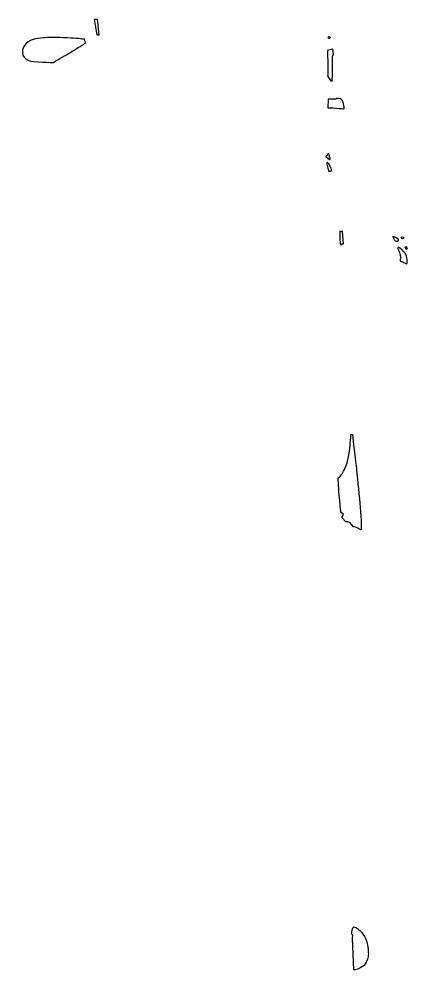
# Model space of a CAD drawing. Header units: centimetres. Extents: x -4.5 to 4.5, y -10 to 10.1.
# Drawn here: x -3.14 to 3.71, y -8.65 to 8.12 of the extents above; entities that cross this region are included whole.
import ezdxf

# ---------------------------------------------------------------- set-up
doc = ezdxf.new("R2010")
doc.units = ezdxf.units.CM
doc.header["$MEASUREMENT"] = 0
doc.layers.add('Camada 1', color=7, linetype='Continuous')

msp = doc.modelspace()

# ---------------------------------------------------------------- linework, layer by layer
at = {"layer": 'Camada 1', "color": 7}
for points, knots in [([(-1.76457, 8.12451), (-1.76457, 8.12451), (-1.8123, 8.12451), (-1.8123, 8.12451), (-1.8123, 8.12451), (-1.8123, 8.12451), (-1.76754, 7.83841), (-1.76754, 7.83841), (-1.76754, 7.83841), (-1.76754, 7.83841), (-1.73774, 7.83841), (-1.73774, 7.83841), (-1.73774, 7.83841), (-1.73774, 7.83841), (-1.76457, 8.12451), (-1.76457, 8.12451)], [0, 0, 0, 0, 0.2, 0.2, 0.2, 0.2, 0.4, 0.4, 0.4, 0.4, 0.6, 0.6, 0.6, 0.6, 1, 1, 1, 1]), ([(-1.99129, 7.76687), (-1.99129, 7.76687), (-1.97338, 7.70136), (-1.97338, 7.70136), (-1.97338, 7.70136), (-1.97338, 7.70136), (-2.07165, 7.63611), (-2.17404, 7.57431), (-2.17404, 7.57431), (-2.21502, 7.54954), (-2.2618, 7.52044), (-2.30437, 7.49557), (-2.30437, 7.49557), (-2.35059, 7.46832), (-2.41624, 7.43056), (-2.45444, 7.40836), (-2.45444, 7.40836), (-2.52064, 7.37021), (-2.53128, 7.35864), (-2.53128, 7.35864), (-2.53128, 7.35864), (-2.53128, 7.35864), (-2.91905, 7.36459), (-2.9698, 7.39137), (-2.9698, 7.39137), (-2.99348, 7.40394), (-3.14302, 7.46471), (-3.0591, 7.63854), (-3.0591, 7.63854), (-2.98772, 7.78644), (-2.763, 7.78737), (-2.68339, 7.79367), (-2.68339, 7.79367), (-2.60288, 7.80021), (-2.39124, 7.79774), (-2.23275, 7.78867), (-2.23275, 7.78867), (-2.09739, 7.7811), (-1.99129, 7.76687), (-1.99129, 7.76687)], [0, 0, 0, 0, 0.09090909, 0.09090909, 0.09090909, 0.09090909, 0.18181818, 0.18181818, 0.18181818, 0.18181818, 0.27272727, 0.27272727, 0.27272727, 0.27272727, 0.36363636, 0.36363636, 0.36363636, 0.36363636, 0.45454545, 0.45454545, 0.45454545, 0.45454545, 0.54545455, 0.54545455, 0.54545455, 0.54545455, 0.63636364, 0.63636364, 0.63636364, 0.63636364, 0.72727273, 0.72727273, 0.72727273, 0.72727273, 0.81818182, 0.81818182, 0.81818182, 0.81818182, 1, 1, 1, 1]), ([(2.31057, 7.78478), (2.32549, 7.76988), (2.34938, 7.78478), (2.33449, 7.80859), (2.33449, 7.80859), (2.31956, 7.83249), (2.29564, 7.79968), (2.31057, 7.78478)], [0, 0, 0, 0, 0.33333333, 0.33333333, 0.33333333, 0.33333333, 1, 1, 1, 1]), ([(2.29268, 7.57026), (2.29268, 7.57026), (2.38513, 7.59407), (2.38513, 7.59407), (2.38513, 7.59407), (2.38513, 7.59407), (2.40008, 7.49572), (2.40008, 7.49572), (2.40008, 7.49572), (2.40008, 7.49572), (2.38217, 7.49572), (2.38217, 7.46892), (2.38217, 7.46892), (2.38217, 7.46892), (2.38217, 7.14705), (2.38217, 7.14705), (2.38217, 7.14705), (2.38217, 7.1113), (2.37323, 7.03084), (2.37323, 7.03084), (2.37323, 7.03084), (2.37323, 7.03084), (2.35233, 7.0338), (2.35233, 7.0338), (2.35233, 7.0338), (2.35233, 7.0338), (2.2956, 7.11421), (2.2956, 7.11421), (2.2956, 7.11421), (2.2956, 7.11421), (2.29825, 7.22489), (2.29769, 7.31394), (2.29769, 7.31394), (2.29673, 7.44471), (2.29268, 7.57026), (2.29268, 7.57026)], [0, 0, 0, 0, 0.1, 0.1, 0.1, 0.1, 0.2, 0.2, 0.2, 0.2, 0.3, 0.3, 0.3, 0.3, 0.4, 0.4, 0.4, 0.4, 0.5, 0.5, 0.5, 0.5, 0.6, 0.6, 0.6, 0.6, 0.7, 0.7, 0.7, 0.7, 0.8, 0.8, 0.8, 0.8, 1, 1, 1, 1]), ([(2.42415, 6.70907), (2.42415, 6.70907), (2.47349, 6.7368), (2.51945, 6.71706), (2.51945, 6.71706), (2.55501, 6.70166), (2.56316, 6.67351), (2.57512, 6.62975), (2.57512, 6.62975), (2.58708, 6.58593), (2.58906, 6.54027), (2.58906, 6.54027), (2.58906, 6.54027), (2.58906, 6.54027), (2.51172, 6.54815), (2.4478, 6.55249), (2.4478, 6.55249), (2.36821, 6.55783), (2.29863, 6.56006), (2.29863, 6.56006), (2.29863, 6.56006), (2.29863, 6.56006), (2.3027, 6.71111), (2.3027, 6.71111), (2.3027, 6.71111), (2.3027, 6.71111), (2.3376, 6.70883), (2.3621, 6.70846), (2.3621, 6.70846), (2.39806, 6.70795), (2.42415, 6.70907), (2.42415, 6.70907)], [0, 0, 0, 0, 0.11111111, 0.11111111, 0.11111111, 0.11111111, 0.22222222, 0.22222222, 0.22222222, 0.22222222, 0.33333333, 0.33333333, 0.33333333, 0.33333333, 0.44444444, 0.44444444, 0.44444444, 0.44444444, 0.55555556, 0.55555556, 0.55555556, 0.55555556, 0.66666667, 0.66666667, 0.66666667, 0.66666667, 0.77777778, 0.77777778, 0.77777778, 0.77777778, 1, 1, 1, 1]), ([(2.29268, 5.72378), (2.29268, 5.72378), (2.29062, 5.74955), (2.30448, 5.74955), (2.30448, 5.74955), (2.31861, 5.74955), (2.33261, 5.73577), (2.33049, 5.71582), (2.33049, 5.71582), (2.32848, 5.69584), (2.32655, 5.68396), (2.33851, 5.66814), (2.33851, 5.66814), (2.35039, 5.65229), (2.33449, 5.63634), (2.31261, 5.65623), (2.31261, 5.65623), (2.29584, 5.67134), (2.27869, 5.68213), (2.26493, 5.69404), (2.26493, 5.69404), (2.25109, 5.70587), (2.29268, 5.72378), (2.29268, 5.72378)], [0, 0, 0, 0, 0.14285714, 0.14285714, 0.14285714, 0.14285714, 0.28571429, 0.28571429, 0.28571429, 0.28571429, 0.42857143, 0.42857143, 0.42857143, 0.42857143, 0.57142857, 0.57142857, 0.57142857, 0.57142857, 0.71428571, 0.71428571, 0.71428571, 0.71428571, 1, 1, 1, 1]), ([(2.32644, 5.55307), (2.34038, 5.53309), (2.33451, 5.5191), (2.3484, 5.50719), (2.3484, 5.50719), (2.3624, 5.49528), (2.37637, 5.44567), (2.35041, 5.44372), (2.35041, 5.44372), (2.32456, 5.4416), (2.31067, 5.42774), (2.30871, 5.4575), (2.30871, 5.4575), (2.30659, 5.48732), (2.29866, 5.50314), (2.28873, 5.54095), (2.28873, 5.54095), (2.27894, 5.57876), (2.27666, 5.5945), (2.28669, 5.59662), (2.28669, 5.59662), (2.29673, 5.59872), (2.31242, 5.57292), (2.32644, 5.55307)], [0, 0, 0, 0, 0.14285714, 0.14285714, 0.14285714, 0.14285714, 0.28571429, 0.28571429, 0.28571429, 0.28571429, 0.42857143, 0.42857143, 0.42857143, 0.42857143, 0.57142857, 0.57142857, 0.57142857, 0.57142857, 0.71428571, 0.71428571, 0.71428571, 0.71428571, 1, 1, 1, 1]), ([(2.51051, 4.37578), (2.51051, 4.37578), (2.55523, 4.37578), (2.55523, 4.37578), (2.55523, 4.37578), (2.55523, 4.37578), (2.57309, 4.16126), (2.57309, 4.16126), (2.57309, 4.16126), (2.57309, 4.16126), (2.54319, 4.15822), (2.54319, 4.15822), (2.54319, 4.15822), (2.54319, 4.15822), (2.54028, 4.14036), (2.52533, 4.1374), (2.52533, 4.1374), (2.51051, 4.13441), (2.51051, 4.37578), (2.51051, 4.37578)], [0, 0, 0, 0, 0.16666667, 0.16666667, 0.16666667, 0.16666667, 0.33333333, 0.33333333, 0.33333333, 0.33333333, 0.5, 0.5, 0.5, 0.5, 0.66666667, 0.66666667, 0.66666667, 0.66666667, 1, 1, 1, 1]), ([(3.44827, 4.29326), (3.44827, 4.29326), (3.46602, 4.24574), (3.47997, 4.21986), (3.47997, 4.21986), (3.49389, 4.19398), (3.51574, 4.19398), (3.52982, 4.20801), (3.52982, 4.20801), (3.54382, 4.22195), (3.54749, 4.24561), (3.52175, 4.25952), (3.52175, 4.25952), (3.50815, 4.26701), (3.4981, 4.27592), (3.48235, 4.28288), (3.48235, 4.28288), (3.46873, 4.28895), (3.44827, 4.29326), (3.44827, 4.29326)], [0, 0, 0, 0, 0.16666667, 0.16666667, 0.16666667, 0.16666667, 0.33333333, 0.33333333, 0.33333333, 0.33333333, 0.5, 0.5, 0.5, 0.5, 0.66666667, 0.66666667, 0.66666667, 0.66666667, 1, 1, 1, 1]), ([(3.61724, 4.24765), (3.64706, 4.24466), (3.64111, 4.28639), (3.61428, 4.28342), (3.61428, 4.28342), (3.58745, 4.28045), (3.58742, 4.25061), (3.61724, 4.24765)], [0, 0, 0, 0, 0.33333333, 0.33333333, 0.33333333, 0.33333333, 1, 1, 1, 1]), ([(3.56956, 3.98354), (3.56149, 4.01151), (3.54382, 4.04312), (3.53186, 4.07474), (3.53186, 4.07474), (3.51982, 4.10644), (3.54178, 4.10064), (3.56768, 4.08485), (3.56768, 4.08485), (3.58284, 4.07556), (3.6293, 4.0381), (3.65954, 3.9968), (3.65954, 3.9968), (3.67168, 3.98021), (3.69687, 3.92174), (3.69687, 3.87607), (3.69687, 3.87607), (3.69687, 3.83043), (3.70878, 3.7949), (3.67295, 3.81072), (3.67295, 3.81072), (3.63713, 3.82654), (3.62895, 3.84234), (3.60326, 3.84443), (3.60326, 3.84443), (3.58945, 3.84549), (3.56767, 3.86247), (3.57357, 3.88221), (3.57357, 3.88221), (3.57677, 3.89248), (3.58161, 3.90364), (3.58063, 3.92354), (3.58063, 3.92354), (3.57977, 3.94237), (3.57342, 3.96994), (3.56956, 3.98354)], [0, 0, 0, 0, 0.1, 0.1, 0.1, 0.1, 0.2, 0.2, 0.2, 0.2, 0.3, 0.3, 0.3, 0.3, 0.4, 0.4, 0.4, 0.4, 0.5, 0.5, 0.5, 0.5, 0.6, 0.6, 0.6, 0.6, 0.7, 0.7, 0.7, 0.7, 0.8, 0.8, 0.8, 0.8, 1, 1, 1, 1]), ([(3.67508, 4.11467), (3.67508, 4.11467), (3.65709, 4.10253), (3.66317, 4.0867), (3.66317, 4.0867), (3.66907, 4.07088), (3.67926, 4.06175), (3.6869, 4.06283), (3.6869, 4.06283), (3.71085, 4.06678), (3.67508, 4.11467), (3.67508, 4.11467)], [0, 0, 0, 0, 0.25, 0.25, 0.25, 0.25, 0.5, 0.5, 0.5, 0.5, 1, 1, 1, 1]), ([(2.73125, 0.7969), (2.73125, 0.7969), (2.7044, 0.7969), (2.7044, 0.7969), (2.7044, 0.7969), (2.7044, 0.7969), (2.69739, 0.51438), (2.63669, 0.29755), (2.63669, 0.29755), (2.61341, 0.21492), (2.57086, 0.13314), (2.53617, 0.0857), (2.53617, 0.0857), (2.50537, 0.04355), (2.48061, 0.03109), (2.48061, 0.03109), (2.48061, 0.03109), (2.48061, 0.03109), (2.48664, -0.11517), (2.49847, -0.26411), (2.49847, -0.26411), (2.51048, -0.41304), (2.52829, -0.57087), (2.52829, -0.57087), (2.52829, -0.57087), (2.52829, -0.57087), (2.57306, -0.61556), (2.57306, -0.61556), (2.57306, -0.61556), (2.57306, -0.61556), (2.5462, -0.66924), (2.5462, -0.66924), (2.5462, -0.66924), (2.5462, -0.66924), (2.61483, -0.74068), (2.61483, -0.74068), (2.61483, -0.74068), (2.61483, -0.74068), (2.67441, -0.7437), (2.68942, -0.76156), (2.68942, -0.76156), (2.68942, -0.76156), (2.74906, -0.83313), (2.74906, -0.83313), (2.74906, -0.83313), (2.74906, -0.83313), (2.80581, -0.83601), (2.82658, -0.85401), (2.82658, -0.85401), (2.84746, -0.87182), (2.88937, -0.88669), (2.88937, -0.88669), (2.88937, -0.88669), (2.88937, -0.88669), (2.88821, -0.71662), (2.86873, -0.48458), (2.86873, -0.48458), (2.85426, -0.30879), (2.82103, -0.02008), (2.80243, 0.17974), (2.80243, 0.17974), (2.78306, 0.38495), (2.76401, 0.5019), (2.75094, 0.61739), (2.75094, 0.61739), (2.75094, 0.61739), (2.73125, 0.7969), (2.73125, 0.7969)], [0, 0, 0, 0, 0.05555556, 0.05555556, 0.05555556, 0.05555556, 0.11111111, 0.11111111, 0.11111111, 0.11111111, 0.16666667, 0.16666667, 0.16666667, 0.16666667, 0.22222222, 0.22222222, 0.22222222, 0.22222222, 0.27777778, 0.27777778, 0.27777778, 0.27777778, 0.33333333, 0.33333333, 0.33333333, 0.33333333, 0.38888889, 0.38888889, 0.38888889, 0.38888889, 0.44444444, 0.44444444, 0.44444444, 0.44444444, 0.5, 0.5, 0.5, 0.5, 0.55555556, 0.55555556, 0.55555556, 0.55555556, 0.61111111, 0.61111111, 0.61111111, 0.61111111, 0.66666667, 0.66666667, 0.66666667, 0.66666667, 0.72222222, 0.72222222, 0.72222222, 0.72222222, 0.77777778, 0.77777778, 0.77777778, 0.77777778, 0.83333333, 0.83333333, 0.83333333, 0.83333333, 0.88888889, 0.88888889, 0.88888889, 0.88888889, 1, 1, 1, 1]), ([(2.73125, -8.09212), (2.73125, -8.09212), (2.75805, -8.64645), (2.75805, -8.64645), (2.75805, -8.64645), (2.75805, -8.64645), (2.87576, -8.63105), (2.93627, -8.56498), (2.93627, -8.56498), (2.99654, -8.49984), (3.01162, -8.39316), (3.01162, -8.39316), (3.01162, -8.39316), (3.01162, -8.39316), (3.01432, -8.34731), (3.01069, -8.295), (3.01069, -8.295), (3.00934, -8.27539), (3.00463, -8.25227), (3.00241, -8.23407), (3.00241, -8.23407), (2.9936, -8.16478), (2.97696, -8.1199), (2.96973, -8.10273), (2.96973, -8.10273), (2.94078, -8.03481), (2.89083, -7.97877), (2.86842, -7.958), (2.86842, -7.958), (2.82664, -7.91929), (2.80587, -7.89839), (2.7909, -7.89839), (2.7909, -7.89839), (2.77598, -7.89839), (2.76103, -7.88352), (2.76103, -7.88352), (2.76103, -7.88352), (2.76103, -7.88352), (2.74613, -7.89249), (2.74026, -7.9044), (2.74026, -7.9044), (2.7342, -7.91631), (2.72227, -7.97594), (2.72227, -7.99383), (2.72227, -7.99383), (2.72227, -8.01169), (2.72518, -8.0236), (2.72518, -8.0236), (2.72518, -8.0236), (2.72518, -8.0236), (2.73849, -8.02767), (2.73989, -8.04424), (2.73989, -8.04424), (2.74144, -8.06199), (2.73125, -8.09212), (2.73125, -8.09212)], [0, 0, 0, 0, 0.06666667, 0.06666667, 0.06666667, 0.06666667, 0.13333333, 0.13333333, 0.13333333, 0.13333333, 0.2, 0.2, 0.2, 0.2, 0.26666667, 0.26666667, 0.26666667, 0.26666667, 0.33333333, 0.33333333, 0.33333333, 0.33333333, 0.4, 0.4, 0.4, 0.4, 0.46666667, 0.46666667, 0.46666667, 0.46666667, 0.53333333, 0.53333333, 0.53333333, 0.53333333, 0.6, 0.6, 0.6, 0.6, 0.66666667, 0.66666667, 0.66666667, 0.66666667, 0.73333333, 0.73333333, 0.73333333, 0.73333333, 0.8, 0.8, 0.8, 0.8, 0.86666667, 0.86666667, 0.86666667, 0.86666667, 1, 1, 1, 1])]:
    msp.add_open_spline(points, degree=3, knots=knots, dxfattribs=at)

doc.saveas('drawing.dxf')
